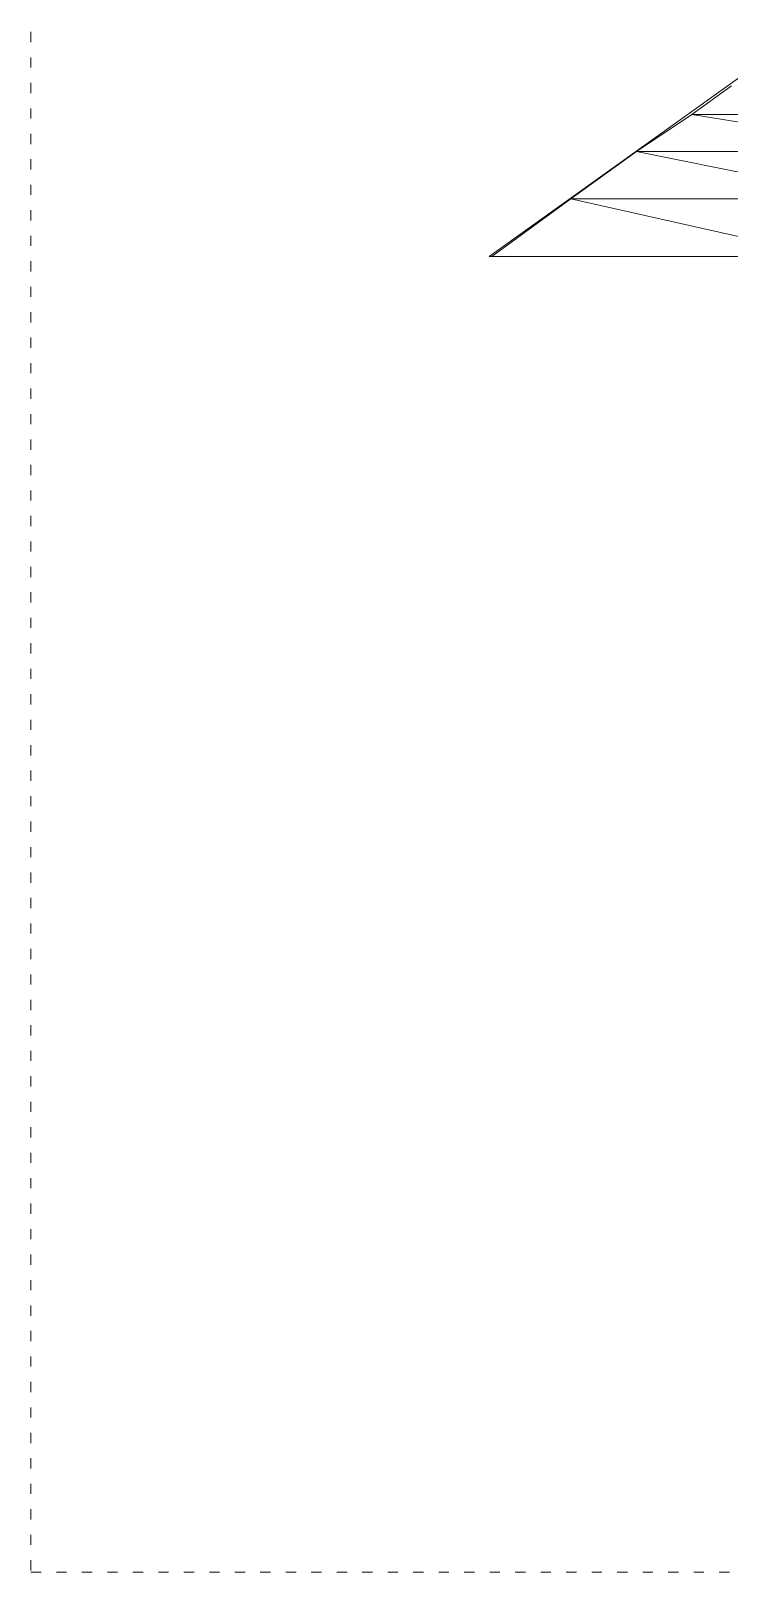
# Model space of a CAD drawing. Header units: millimetres. Extents: x -15225 to 158921, y -72156 to 56162.
# Drawn here: x 33142 to 34786, y -39303 to -35672 of the extents above; entities that cross this region are included whole.
import ezdxf

# ---------------------------------------------------------------- set-up
doc = ezdxf.new("R2010")
doc.units = ezdxf.units.MM
doc.linetypes.add('ACAD_ISO03W100', pattern=[30, 12, -18])
doc.linetypes.add('DASHED2', pattern=[0.375, 0.25, -0.125])
doc.layers.get('0').update_dxf_attribs({"linetype": 'CONTINUOUS'})
doc.layers.add('Layer2', color=7, linetype='ACAD_ISO03W100', lineweight=15)
doc.layers.add('P', color=7, linetype='CONTINUOUS')

# ---------------------------------------------------------------- blocks, each defined once
blk = doc.blocks.new('north')
at = {"color": 7, "lineweight": 0}
for p, q in [((6604.82, 3736.66), (6660.44, 3776.54)), ((6624.13, 3750.3), (6620.98, 3747.99)), ((6624.13, 3750.3), (6620.98, 3747.99)), ((6620.98, 3747.99), (6616.57, 3745.05)), ((6620.98, 3747.99), (6616.57, 3745.05)), ((6620.98, 3747.99), (6644.28, 3747.99)), ((6620.98, 3747.99), (6644.28, 3747.99)), ((6639.45, 3745.05), (6620.98, 3747.99)), ((6639.45, 3745.05), (6620.98, 3747.99)), ((6620.98, 3747.99), (6644.28, 3747.99)), ((6639.45, 3745.05), (6620.98, 3747.99)), ((6639.45, 3745.05), (6620.98, 3747.99)), ((6620.98, 3747.99), (6644.28, 3747.99)), ((6616.57, 3745.05), (6611.32, 3741.27)), ((6616.57, 3745.05), (6611.32, 3741.27)), ((6616.57, 3745.05), (6639.45, 3745.05)), ((6616.57, 3745.05), (6639.45, 3745.05)), ((6635.25, 3741.27), (6616.57, 3745.05)), ((6635.25, 3741.27), (6616.57, 3745.05)), ((6616.57, 3745.05), (6639.45, 3745.05)), ((6635.25, 3741.27), (6616.57, 3745.05)), ((6635.25, 3741.27), (6616.57, 3745.05)), ((6616.57, 3745.05), (6639.45, 3745.05)), ((6611.32, 3741.27), (6605.02, 3736.66)), ((6611.32, 3741.27), (6605.02, 3736.66)), ((6611.32, 3741.27), (6635.25, 3741.27)), ((6611.32, 3741.27), (6635.25, 3741.27)), ((6631.89, 3736.66), (6611.32, 3741.27)), ((6631.89, 3736.66), (6611.32, 3741.27)), ((6611.32, 3741.27), (6635.25, 3741.27)), ((6611.32, 3741.27), (6635.25, 3741.27)), ((6631.89, 3736.66), (6611.32, 3741.27)), ((6631.89, 3736.66), (6604.82, 3736.66)), ((6631.89, 3736.66), (6604.82, 3736.66)), ((6604.82, 3736.66), (6605.02, 3736.66)), ((6604.82, 3736.66), (6631.89, 3736.66)), ((6605.02, 3736.66), (6631.89, 3736.66)), ((6605.02, 3736.66), (6631.89, 3736.66)), ((6605.02, 3736.66), (6631.89, 3736.66)), ((6605.02, 3736.66), (6631.89, 3736.66))]:
    blk.add_line(p, q, dxfattribs=at)
blk = doc.blocks.new('plan')
at = {"color": 7, "lineweight": 0}
for p, q in [((668820.1, 158478.5), (668820.1, 155404.4)), ((668820.1, 155404.4), (671277.4, 155404.4))]:
    blk.add_line(p, q, dxfattribs=at)
at = {"layer": 'P', "linetype": 'ByBlock', "xscale": 14.76133118516744, "yscale": 14.76133118516744, "zscale": 14.76133118516744}
blk.add_blockref('north', (571863.5, 101795.8), dxfattribs=at)

msp = doc.modelspace()

# ---------------------------------------------------------------- block references
at = {"layer": 'Layer2', "linetype": 'DASHED2', "xscale": 2, "yscale": 2, "zscale": 2}
msp.add_blockref('plan', (-1304498, -350111.5), dxfattribs=at)

doc.saveas('drawing.dxf')
